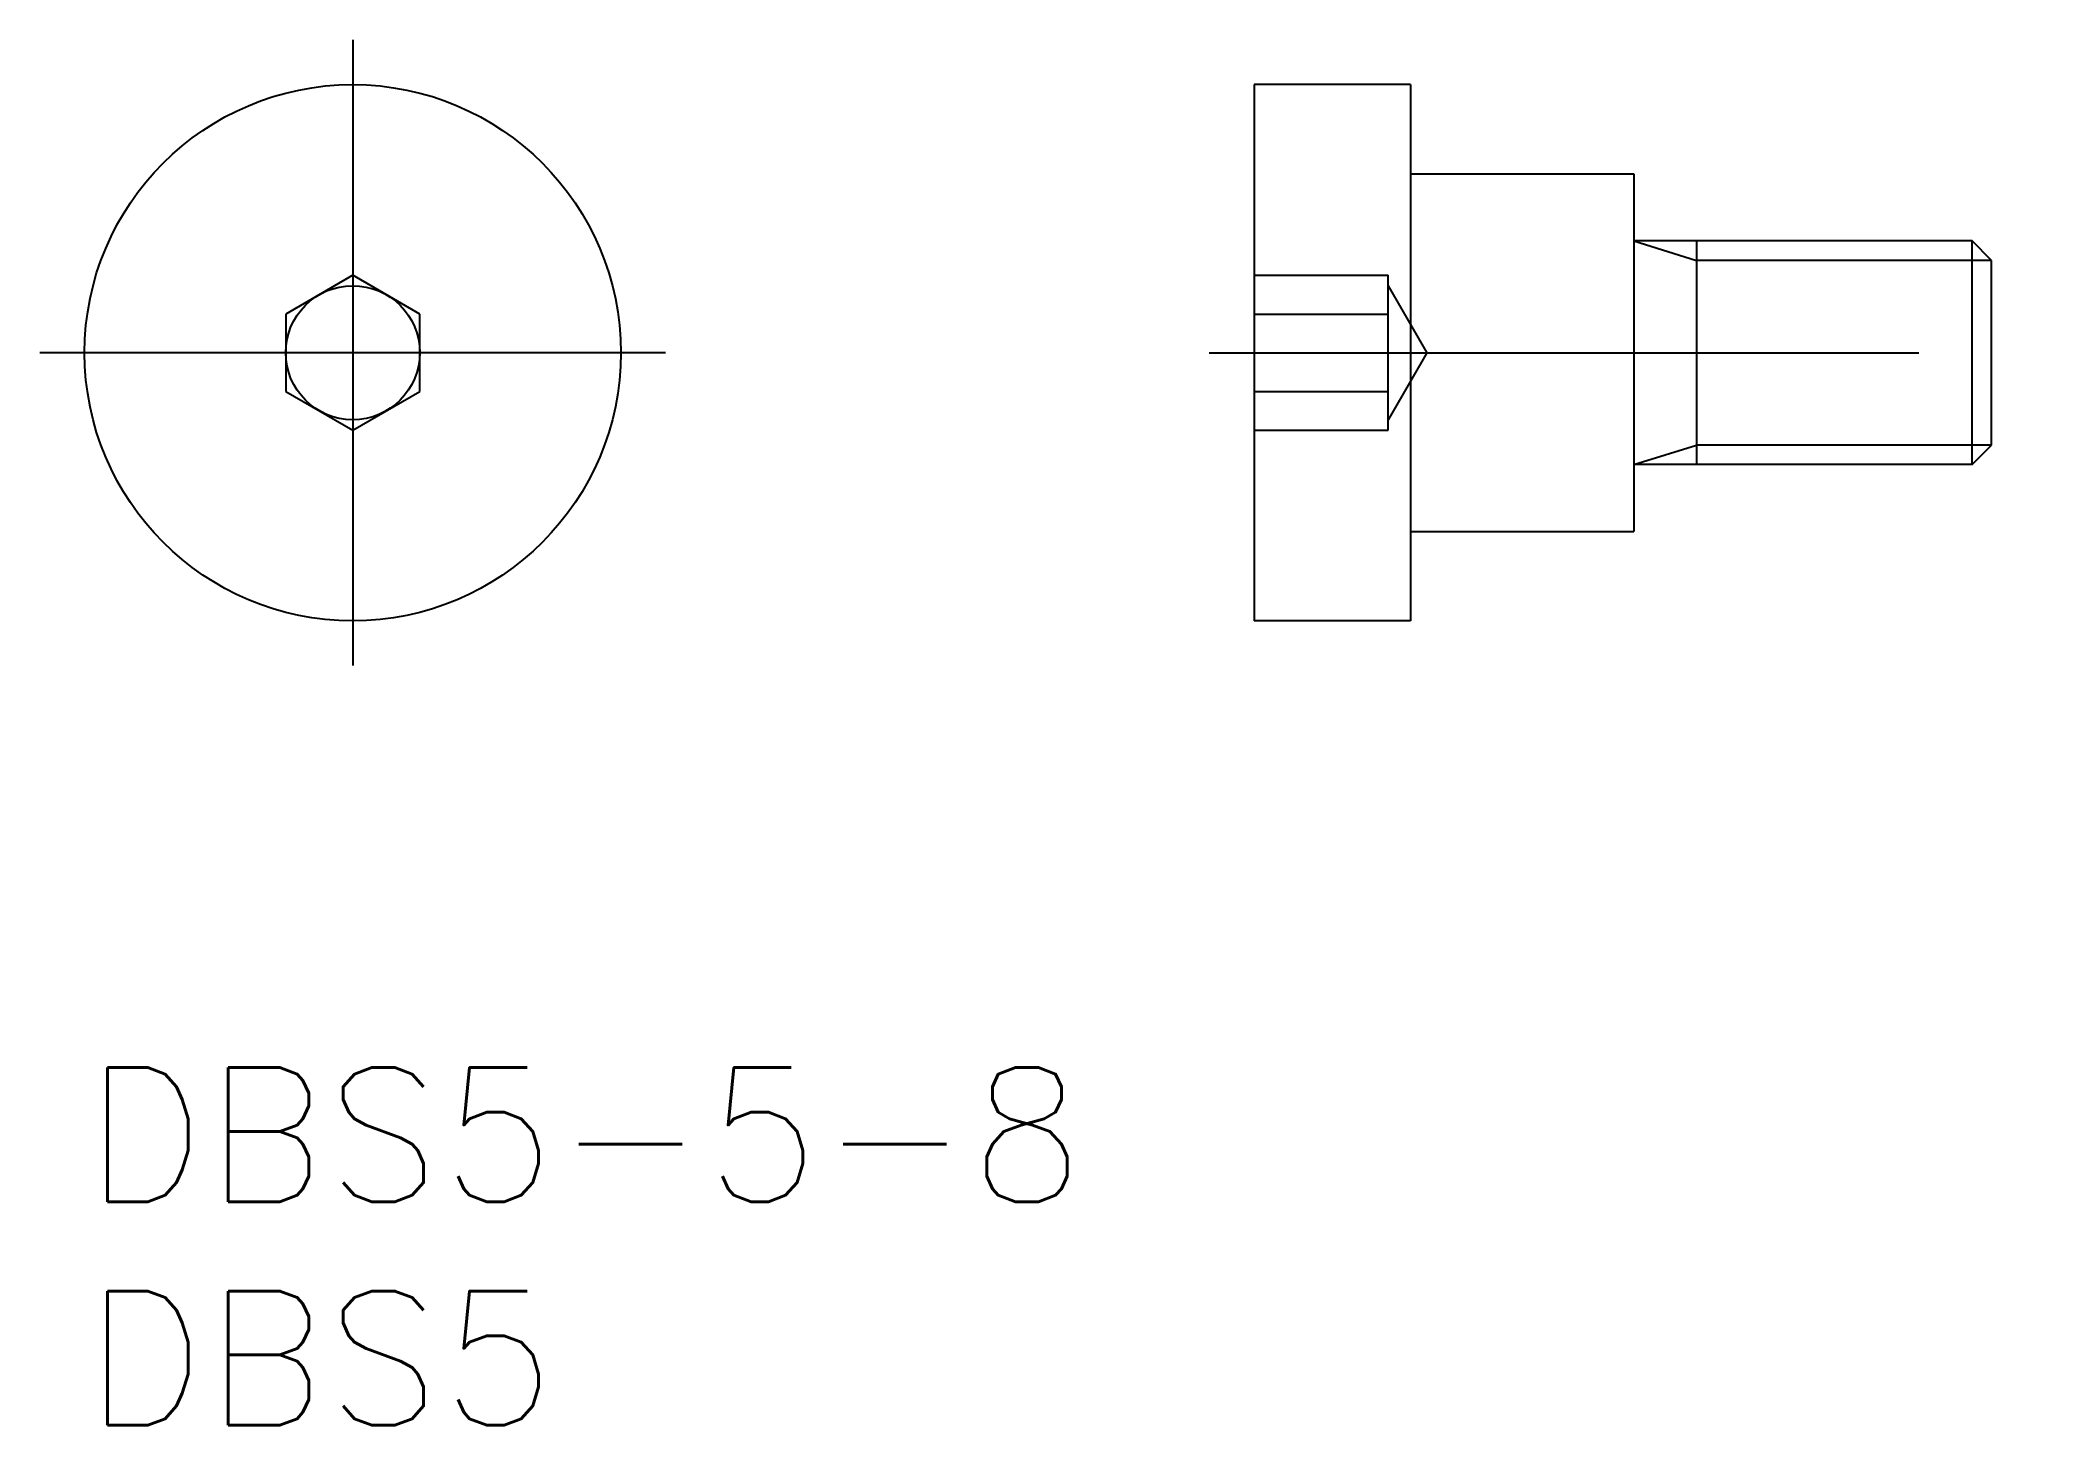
# Model space of a CAD drawing. Extents: x -1 to 43.7, y -8 to 23.
import ezdxf

# ---------------------------------------------------------------- set-up
doc = ezdxf.new("R2010")
doc.units = 0
doc.header["$LTSCALE"] = 0.5
doc.linetypes.add('CENTER', pattern=[50.8, 31.75, -6.35, 6.35, -6.35])
doc.linetypes.add('DASHED', pattern=[19.05, 12.7, -6.35])
for name, color, linetype in [('MSM_CENTER', 1, 'CENTER'), ('MSM_CONTINUOUS', 7, 'CONTINUOUS'), ('MSM_DASHED', 4, 'DASHED'), ('MSM_NARROW', 5, 'CONTINUOUS'), ('MSM_PART_NUMBER', 7, 'CONTINUOUS')]:
    doc.layers.add(name, color=color, linetype=linetype)
doc.styles.get("Standard").update_dxf_attribs({"font": 'txt.shx', "height": 1, "bigfont": 'bigfont.shx'})

# ---------------------------------------------------------------- blocks, each defined once
blk = doc.blocks.new('*U12')
at = {"layer": 'MSM_PART_NUMBER'}
blk.add_text('DBS5-5-8', height=3, dxfattribs=at).set_placement((0, -3))
blk = doc.blocks.new('*U13')
at = {"layer": 'MSM_PART_NUMBER'}
blk.add_text('DBS5', height=3, dxfattribs=at).set_placement((0, -8))

msp = doc.modelspace()

# ---------------------------------------------------------------- linework, layer by layer
at = {"layer": 'MSM_CENTER'}
for p, q in [((6, 23), (6, 9)), ((13, 16), (-1, 16)), ((25.168, 16), (43.668, 16))]:
    msp.add_line(p, q, dxfattribs=at)
at = {"layer": 'MSM_CONTINUOUS'}
for p, q in [((26.168, 22), (26.168, 10)), ((29.668, 22), (26.168, 22)), ((29.668, 22), (29.668, 10)), ((29.668, 20), (34.668, 20)), ((34.668, 20), (34.668, 12)), ((42.235, 18.5), (34.668, 18.5)), ((36.068, 18.5), (36.068, 13.5)), ((42.235, 13.5), (42.235, 18.5)), ((42.668, 18.067), (42.235, 18.5)), ((42.668, 13.933), (42.668, 18.067)), ((6, 17.732), (4.5, 16.866)), ((7.5, 16.866), (6, 17.732)), ((4.5, 16.866), (4.5, 15.134)), ((7.5, 15.134), (7.5, 16.866)), ((4.5, 15.134), (6, 14.268)), ((6, 14.268), (7.5, 15.134)), ((42.235, 13.5), (42.668, 13.933)), ((42.235, 13.5), (34.668, 13.5)), ((29.668, 12), (34.668, 12)), ((29.668, 10), (26.168, 10))]:
    msp.add_line(p, q, dxfattribs=at)
for radius in [6, 1.5]:
    msp.add_circle((6, 16), radius, dxfattribs=at)
at = {"layer": 'MSM_DASHED'}
for p, q in [((26.168, 17.732), (29.168, 17.732)), ((29.168, 14.268), (29.168, 17.732)), ((29.168, 17.5), (30.034, 16)), ((26.168, 16.866), (29.168, 16.866)), ((30.034, 16), (29.168, 14.5)), ((26.168, 15.134), (29.168, 15.134)), ((26.168, 14.268), (29.168, 14.268))]:
    msp.add_line(p, q, dxfattribs=at)
at = {"layer": 'MSM_NARROW'}
for p, q in [((34.668, 18.5), (36.068, 18.067)), ((42.668, 18.067), (36.068, 18.067)), ((34.668, 13.5), (36.068, 13.933)), ((42.668, 13.933), (36.068, 13.933))]:
    msp.add_line(p, q, dxfattribs=at)

# ---------------------------------------------------------------- block references
at = {"layer": 'MSM_CONTINUOUS'}
for name in ['*U12', '*U13']:
    msp.add_blockref(name, (0, 0), dxfattribs=at)

doc.saveas('drawing.dxf')
